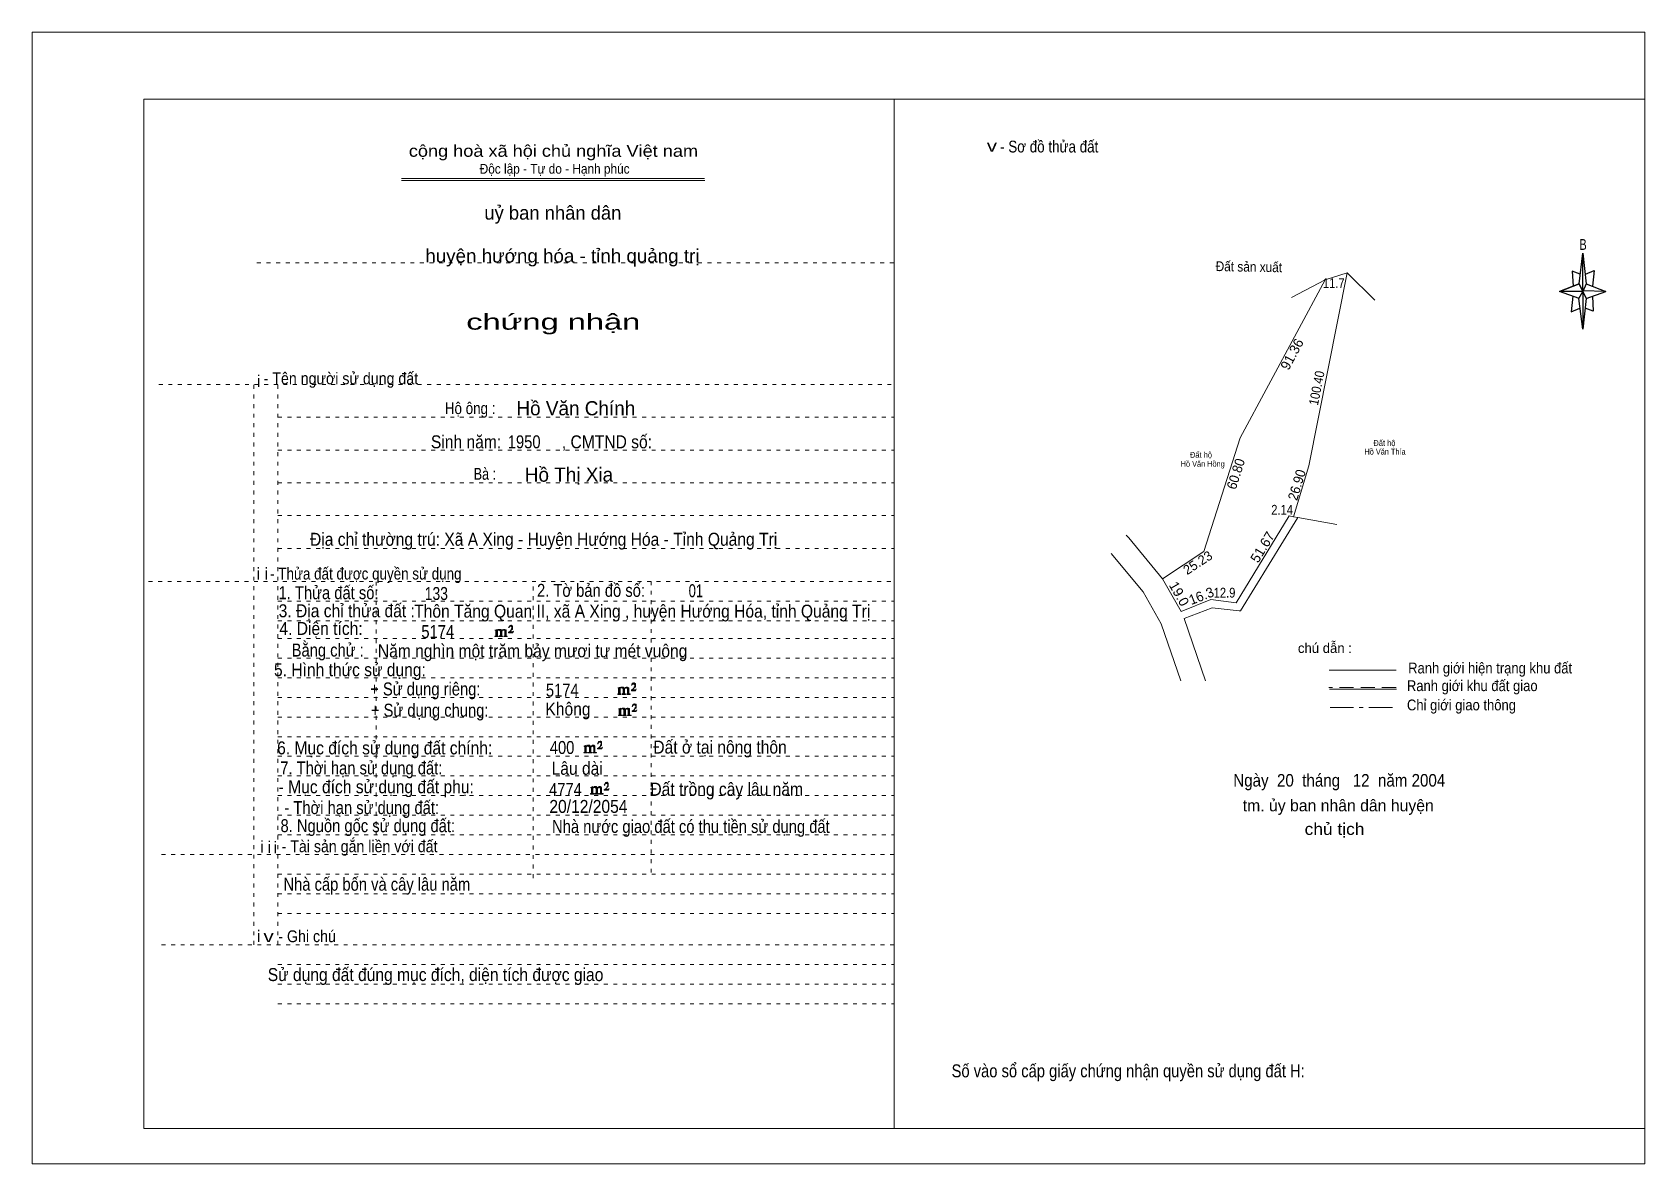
# Model space of a CAD drawing. Header units: centimetres. Extents: x -0.5 to 40.6, y -0.5 to 28.3.
import ezdxf
from ezdxf.enums import TextEntityAlignment as Align

# ---------------------------------------------------------------- set-up
doc = ezdxf.new("R2010")
doc.units = ezdxf.units.CM
doc.header["$LTSCALE"] = 0.12
for name, pattern in [('DOT_DASHED', [7.7, 5, -1.2, 0.3, -1.2]), ('DOTTED', [1.5, 0.3, -1.2]), ('MEDIUM_DASHED', [4.5, 3, -1.5])]:
    doc.linetypes.add(name, pattern=pattern)
for name, color, linetype, lineweight in [('1', 7, 'DOTTED', 13), ('22', 7, 'Continuous', 13), ('50', 7, 'Continuous', 13)]:
    doc.layers.add(name, color=color, linetype=linetype, lineweight=lineweight)

msp = doc.modelspace()

# ---------------------------------------------------------------- hatches: boundary and pattern name
at = {"layer": '50'}
for points in [[(11.74, 12.97), (11.77, 13.02), (11.77, 13.02), (11.76, 13), (11.74, 13), (11.73, 13), (11.68, 13), (11.71, 13.04), (11.72, 13.05), (11.74, 13.06), (11.74, 13.08), (11.74, 13.1), (11.74, 13.12), (11.74, 13.13), (11.74, 13.15), (11.73, 13.16), (11.72, 13.16), (11.71, 13.17), (11.7, 13.17), (11.68, 13.16), (11.68, 13.16), (11.67, 13.15), (11.66, 13.13), (11.64, 13.11), (11.66, 13.11), (11.66, 13.13), (11.67, 13.13), (11.68, 13.14), (11.7, 13.14), (11.71, 13.14), (11.72, 13.13), (11.73, 13.13), (11.73, 13.1), (11.73, 13.08), (11.71, 13.06), (11.71, 13.04), (11.7, 13.03), (11.64, 12.98), (11.64, 12.97)], [(11.32, 12.91), (11.32, 12.9), (11.32, 12.89), (11.3, 12.89), (11.29, 12.89), (11.29, 12.88), (11.38, 12.88), (11.38, 12.89), (11.37, 12.89), (11.36, 12.89), (11.36, 12.9), (11.36, 12.91), (11.36, 13.02), (11.36, 13.03), (11.37, 13.04), (11.39, 13.04), (11.4, 13.04), (11.41, 13.04), (11.42, 13.03), (11.44, 13), (11.44, 12.91), (11.42, 12.9), (11.42, 12.89), (11.41, 12.89), (11.4, 12.89), (11.4, 12.88), (11.49, 12.88), (11.49, 12.89), (11.48, 12.89), (11.47, 12.89), (11.47, 12.9), (11.47, 12.91), (11.47, 13.02), (11.49, 13.04), (11.5, 13.04), (11.51, 13.04), (11.54, 13.04), (11.54, 13.03), (11.55, 13.02), (11.55, 13), (11.55, 12.91), (11.55, 12.9), (11.54, 12.89), (11.54, 12.89), (11.52, 12.89), (11.52, 12.88), (11.61, 12.88), (11.61, 12.89), (11.6, 12.89), (11.59, 12.89), (11.58, 12.9), (11.58, 12.91), (11.58, 12.98), (11.58, 13.03), (11.58, 13.04), (11.57, 13.05), (11.55, 13.06), (11.52, 13.06), (11.51, 13.06), (11.49, 13.05), (11.46, 13.03), (11.46, 13.04), (11.45, 13.06), (11.44, 13.06), (11.42, 13.06), (11.4, 13.06), (11.39, 13.06), (11.37, 13.04), (11.36, 13.04), (11.36, 13.03), (11.36, 13.03), (11.36, 13.04), (11.36, 13.06), (11.29, 13.04), (11.29, 13.04), (11.3, 13.04), (11.32, 13.03), (11.32, 13.02), (11.32, 13.01)], [(14.44, 11.44), (14.44, 11.43), (14.44, 11.42), (14.43, 11.42), (14.42, 11.42), (14.42, 11.4), (14.5, 11.4), (14.5, 11.42), (14.49, 11.42), (14.48, 11.42), (14.48, 11.43), (14.48, 11.44), (14.48, 11.55), (14.48, 11.56), (14.49, 11.57), (14.52, 11.57), (14.53, 11.57), (14.54, 11.57), (14.55, 11.56), (14.56, 11.52), (14.56, 11.44), (14.55, 11.43), (14.55, 11.42), (14.54, 11.42), (14.53, 11.42), (14.53, 11.4), (14.62, 11.4), (14.62, 11.42), (14.6, 11.42), (14.59, 11.42), (14.59, 11.43), (14.59, 11.44), (14.59, 11.55), (14.62, 11.57), (14.63, 11.57), (14.64, 11.57), (14.66, 11.57), (14.66, 11.56), (14.67, 11.55), (14.67, 11.52), (14.67, 11.44), (14.67, 11.43), (14.66, 11.42), (14.66, 11.42), (14.65, 11.42), (14.65, 11.4), (14.74, 11.4), (14.74, 11.42), (14.72, 11.42), (14.71, 11.42), (14.7, 11.43), (14.7, 11.44), (14.7, 11.51), (14.7, 11.56), (14.7, 11.57), (14.69, 11.58), (14.67, 11.59), (14.65, 11.59), (14.64, 11.59), (14.62, 11.58), (14.58, 11.56), (14.58, 11.57), (14.57, 11.59), (14.56, 11.59), (14.55, 11.59), (14.53, 11.59), (14.52, 11.59), (14.49, 11.57), (14.48, 11.57), (14.48, 11.56), (14.48, 11.56), (14.48, 11.57), (14.48, 11.59), (14.42, 11.57), (14.42, 11.57), (14.43, 11.57), (14.44, 11.56), (14.44, 11.55), (14.44, 11.54)], [(14.87, 11.5), (14.89, 11.55), (14.89, 11.55), (14.88, 11.52), (14.87, 11.52), (14.86, 11.52), (14.8, 11.52), (14.84, 11.57), (14.85, 11.58), (14.87, 11.59), (14.87, 11.61), (14.87, 11.62), (14.87, 11.65), (14.87, 11.66), (14.87, 11.68), (14.86, 11.69), (14.85, 11.69), (14.84, 11.7), (14.82, 11.7), (14.8, 11.69), (14.8, 11.69), (14.79, 11.68), (14.78, 11.66), (14.77, 11.64), (14.78, 11.64), (14.78, 11.66), (14.79, 11.66), (14.8, 11.67), (14.82, 11.67), (14.84, 11.67), (14.85, 11.66), (14.86, 11.66), (14.86, 11.62), (14.86, 11.61), (14.84, 11.59), (14.84, 11.57), (14.82, 11.56), (14.77, 11.51), (14.77, 11.5)], [(14.89, 10.97), (14.91, 11.01), (14.91, 11.01), (14.9, 10.99), (14.89, 10.99), (14.88, 10.99), (14.82, 10.99), (14.86, 11.04), (14.87, 11.05), (14.89, 11.06), (14.89, 11.08), (14.89, 11.09), (14.89, 11.11), (14.89, 11.12), (14.89, 11.15), (14.88, 11.16), (14.87, 11.16), (14.86, 11.17), (14.85, 11.17), (14.82, 11.16), (14.82, 11.16), (14.81, 11.15), (14.8, 11.12), (14.79, 11.1), (14.8, 11.1), (14.8, 11.12), (14.81, 11.12), (14.82, 11.14), (14.85, 11.14), (14.86, 11.14), (14.87, 11.12), (14.88, 11.12), (14.88, 11.09), (14.88, 11.08), (14.86, 11.06), (14.86, 11.04), (14.85, 11.02), (14.79, 10.98), (14.79, 10.97)], [(14.46, 10.9), (14.46, 10.89), (14.46, 10.88), (14.45, 10.88), (14.44, 10.88), (14.44, 10.87), (14.53, 10.87), (14.53, 10.88), (14.52, 10.88), (14.5, 10.88), (14.5, 10.89), (14.5, 10.9), (14.5, 11.01), (14.5, 11.02), (14.52, 11.04), (14.54, 11.04), (14.55, 11.04), (14.56, 11.04), (14.57, 11.02), (14.58, 10.99), (14.58, 10.9), (14.57, 10.89), (14.57, 10.88), (14.56, 10.88), (14.55, 10.88), (14.55, 10.87), (14.64, 10.87), (14.64, 10.88), (14.63, 10.88), (14.62, 10.88), (14.62, 10.89), (14.62, 10.9), (14.62, 11.01), (14.64, 11.04), (14.65, 11.04), (14.66, 11.04), (14.68, 11.04), (14.68, 11.02), (14.69, 11.01), (14.69, 10.99), (14.69, 10.9), (14.69, 10.89), (14.68, 10.88), (14.68, 10.88), (14.67, 10.88), (14.67, 10.87), (14.76, 10.87), (14.76, 10.88), (14.75, 10.88), (14.74, 10.88), (14.72, 10.89), (14.72, 10.9), (14.72, 10.98), (14.72, 11.02), (14.72, 11.04), (14.71, 11.05), (14.69, 11.06), (14.67, 11.06), (14.66, 11.06), (14.64, 11.05), (14.6, 11.02), (14.6, 11.04), (14.59, 11.06), (14.58, 11.06), (14.57, 11.06), (14.55, 11.06), (14.54, 11.06), (14.52, 11.04), (14.5, 11.04), (14.5, 11.02), (14.5, 11.02), (14.5, 11.04), (14.5, 11.06), (14.44, 11.04), (14.44, 11.04), (14.45, 11.04), (14.46, 11.02), (14.46, 11.01), (14.46, 11)], [(13.58, 9.95), (13.58, 9.94), (13.58, 9.93), (13.57, 9.93), (13.56, 9.93), (13.56, 9.92), (13.65, 9.92), (13.65, 9.93), (13.64, 9.93), (13.62, 9.93), (13.62, 9.94), (13.62, 9.95), (13.62, 10.06), (13.62, 10.07), (13.64, 10.09), (13.66, 10.09), (13.67, 10.09), (13.68, 10.09), (13.69, 10.07), (13.7, 10.04), (13.7, 9.95), (13.69, 9.94), (13.69, 9.93), (13.68, 9.93), (13.67, 9.93), (13.67, 9.92), (13.76, 9.92), (13.76, 9.93), (13.75, 9.93), (13.74, 9.93), (13.74, 9.94), (13.74, 9.95), (13.74, 10.06), (13.76, 10.09), (13.77, 10.09), (13.78, 10.09), (13.8, 10.09), (13.8, 10.07), (13.81, 10.06), (13.81, 10.04), (13.81, 9.95), (13.81, 9.94), (13.8, 9.93), (13.8, 9.93), (13.79, 9.93), (13.79, 9.92), (13.88, 9.92), (13.88, 9.93), (13.87, 9.93), (13.86, 9.93), (13.84, 9.94), (13.84, 9.95), (13.84, 10.03), (13.84, 10.07), (13.84, 10.09), (13.83, 10.1), (13.81, 10.11), (13.79, 10.11), (13.78, 10.11), (13.76, 10.1), (13.72, 10.07), (13.72, 10.09), (13.71, 10.11), (13.7, 10.11), (13.69, 10.11), (13.67, 10.11), (13.66, 10.11), (13.64, 10.09), (13.62, 10.09), (13.62, 10.07), (13.62, 10.07), (13.62, 10.09), (13.62, 10.11), (13.56, 10.09), (13.56, 10.09), (13.57, 10.09), (13.58, 10.07), (13.58, 10.06), (13.58, 10.05)], [(14.01, 10.02), (14.03, 10.06), (14.03, 10.06), (14.02, 10.04), (14.01, 10.04), (14, 10.04), (13.94, 10.04), (13.98, 10.09), (13.99, 10.1), (14.01, 10.11), (14.01, 10.13), (14.01, 10.14), (14.01, 10.16), (14.01, 10.17), (14.01, 10.2), (14, 10.21), (13.99, 10.21), (13.98, 10.22), (13.97, 10.22), (13.94, 10.21), (13.94, 10.21), (13.93, 10.2), (13.92, 10.17), (13.91, 10.15), (13.92, 10.15), (13.92, 10.17), (13.93, 10.17), (13.94, 10.19), (13.97, 10.19), (13.98, 10.19), (13.99, 10.17), (14, 10.17), (14, 10.14), (14, 10.13), (13.98, 10.11), (13.98, 10.09), (13.97, 10.07), (13.91, 10.03), (13.91, 10.02)], [(13.75, 8.9), (13.75, 8.89), (13.75, 8.88), (13.74, 8.88), (13.73, 8.88), (13.73, 8.87), (13.82, 8.87), (13.82, 8.88), (13.81, 8.88), (13.79, 8.88), (13.79, 8.89), (13.79, 8.9), (13.79, 9.01), (13.79, 9.02), (13.81, 9.04), (13.83, 9.04), (13.84, 9.04), (13.85, 9.04), (13.86, 9.02), (13.87, 8.99), (13.87, 8.9), (13.86, 8.89), (13.86, 8.88), (13.85, 8.88), (13.84, 8.88), (13.84, 8.87), (13.93, 8.87), (13.93, 8.88), (13.92, 8.88), (13.91, 8.88), (13.91, 8.89), (13.91, 8.9), (13.91, 9.01), (13.93, 9.04), (13.94, 9.04), (13.95, 9.04), (13.97, 9.04), (13.97, 9.02), (13.98, 9.01), (13.98, 8.99), (13.98, 8.9), (13.98, 8.89), (13.97, 8.88), (13.97, 8.88), (13.96, 8.88), (13.96, 8.87), (14.05, 8.87), (14.05, 8.88), (14.04, 8.88), (14.03, 8.88), (14.01, 8.89), (14.01, 8.9), (14.01, 8.98), (14.01, 9.02), (14.01, 9.04), (14, 9.05), (13.98, 9.06), (13.96, 9.06), (13.95, 9.06), (13.93, 9.05), (13.89, 9.02), (13.89, 9.04), (13.88, 9.06), (13.87, 9.06), (13.86, 9.06), (13.84, 9.06), (13.83, 9.06), (13.81, 9.04), (13.79, 9.04), (13.79, 9.02), (13.79, 9.02), (13.79, 9.04), (13.79, 9.06), (13.73, 9.04), (13.73, 9.04), (13.74, 9.04), (13.75, 9.02), (13.75, 9.01), (13.75, 9)], [(14.18, 8.97), (14.2, 9.01), (14.2, 9.01), (14.19, 8.99), (14.18, 8.99), (14.17, 8.99), (14.11, 8.99), (14.15, 9.04), (14.16, 9.05), (14.18, 9.06), (14.18, 9.08), (14.18, 9.09), (14.18, 9.11), (14.18, 9.12), (14.18, 9.15), (14.17, 9.16), (14.16, 9.16), (14.15, 9.17), (14.14, 9.17), (14.11, 9.16), (14.11, 9.16), (14.1, 9.15), (14.09, 9.12), (14.08, 9.1), (14.09, 9.1), (14.09, 9.12), (14.1, 9.12), (14.11, 9.14), (14.14, 9.14), (14.15, 9.14), (14.16, 9.12), (14.17, 9.12), (14.17, 9.09), (14.17, 9.08), (14.15, 9.06), (14.15, 9.04), (14.14, 9.02), (14.08, 8.98), (14.08, 8.97)]]:
    msp.add_hatch(color=256, dxfattribs=at).paths.add_polyline_path(points)

# ---------------------------------------------------------------- linework, layer by layer
at = {"layer": '1', "linetype": 'Continuous'}
for p, q in [((2.36, 0.36), (2.36, 26.56)), ((2.36, 26.56), (40.56, 26.56)), ((21.46, 0.36), (21.46, 26.56)), ((40.56, 0.36), (40.56, 26.56)), ((8.92, 24.54), (16.63, 24.54)), ((8.92, 24.49), (16.64, 24.49)), ((2.36, 0.36), (40.56, 0.36))]:
    msp.add_line(p, q, dxfattribs=at)
at = {"layer": '1'}
for p, q in [((5.24, 22.39), (21.46, 22.39)), ((2.74, 19.29), (21.46, 19.29)), ((5.16, 5.03), (5.16, 19.29)), ((5.77, 5.03), (5.77, 19.29)), ((5.77, 18.46), (21.46, 18.46)), ((5.77, 17.62), (21.46, 17.62)), ((5.77, 16.79), (21.46, 16.79)), ((5.77, 15.96), (21.46, 15.96)), ((5.77, 15.12), (21.46, 15.12)), ((2.48, 14.28), (21.46, 14.28)), ((8.27, 7.83), (8.27, 14.28)), ((12.27, 6.73), (12.27, 14.28)), ((15.27, 6.87), (15.27, 14.28)), ((5.77, 13.78), (21.46, 13.78)), ((5.77, 13.28), (21.46, 13.28)), ((5.77, 12.83), (21.46, 12.83)), ((5.77, 12.33), (21.46, 12.33)), ((5.77, 11.83), (21.46, 11.83)), ((5.77, 11.33), (21.46, 11.33)), ((5.77, 10.83), (21.46, 10.83)), ((5.77, 10.33), (21.46, 10.33)), ((5.77, 9.83), (21.46, 9.83)), ((5.77, 9.33), (21.46, 9.33)), ((5.77, 8.83), (21.46, 8.83)), ((5.77, 8.33), (21.46, 8.33)), ((5.77, 7.83), (21.46, 7.83)), ((2.81, 7.33), (21.46, 7.33)), ((5.77, 6.83), (21.46, 6.83)), ((5.77, 6.33), (21.46, 6.33)), ((5.77, 5.83), (21.46, 5.83)), ((2.81, 5.03), (21.46, 5.03)), ((5.77, 4.53), (21.46, 4.53)), ((5.77, 4.03), (21.46, 4.03)), ((5.77, 3.53), (21.46, 3.53))]:
    msp.add_line(p, q, dxfattribs=at)
at = {"layer": '1', "linetype": 'Continuous'}
msp.add_lwpolyline([(-0.48, -0.54), (40.56, -0.54), (40.56, 28.26), (-0.48, 28.26)], close=True, dxfattribs=at)
at = {"layer": '22'}
for p, q in [((31.57, 21.51), (32.43, 21.96)), ((32.43, 21.96), (32.99, 22.14)), ((32.99, 22.14), (33.69, 21.44))]:
    msp.add_line(p, q, dxfattribs=at)
msp.add_lwpolyline([(32.43, 21.96), (32.99, 22.14), (32.01, 17.22), (31.62, 15.93), (31.51, 15.95), (30.16, 13.74), (29.52, 13.82), (28.76, 13.52), (28.29, 14.35), (29.34, 15.04), (30.26, 17.94)], close=True, dxfattribs=at)
for points in [[(28.29, 14.35), (29.34, 15.04), (30.26, 17.94), (32.43, 21.96)], [(31.62, 15.93), (32.01, 17.22), (32.99, 22.14)], [(28.29, 14.35), (28.76, 13.52), (29.52, 13.82), (30.16, 13.74), (31.51, 15.95), (31.62, 15.93)], [(30.24, 13.53), (30.27, 13.53), (31.73, 15.91)], [(32.72, 15.73), (31.73, 15.91), (31.62, 15.93)], [(27.36, 15.46), (27.43, 15.39), (28.29, 14.35)], [(26.98, 14.99), (27.79, 14.02), (28.25, 13.2), (28.75, 11.75)], [(30.24, 13.53), (29.55, 13.61), (28.84, 13.34), (29.38, 11.75)]]:
    msp.add_lwpolyline(points, dxfattribs=at)
at = {"layer": '50', "lineweight": 25}
for p, q in [((38.89, 21.86), (38.98, 22.64)), ((39.07, 21.86), (39.57, 21.66)), ((38.89, 21.48), (38.39, 21.66)), ((39.07, 21.48), (38.98, 20.7)), ((39.23, 21.54), (39.25, 21.16)), ((39.25, 21.16), (39.04, 21.24))]:
    msp.add_line(p, q, dxfattribs=at)
at = {"layer": '50'}
for p, q in [((34.23, 12.02), (32.53, 12.02)), ((34.24, 11.54), (32.54, 11.54))]:
    msp.add_line(p, q, dxfattribs=at)
at = {"layer": '50', "linetype": 'MEDIUM_DASHED'}
msp.add_line((34.23, 11.58), (32.52, 11.58), dxfattribs=at)
at = {"layer": '50', "linetype": 'DOT_DASHED'}
msp.add_line((32.55, 11.07), (34.26, 11.07), dxfattribs=at)
at = {"layer": '50', "lineweight": 25}
for points in [[(38.98, 22.64), (39.07, 21.86), (38.98, 21.66)], [(38.98, 21.66), (38.39, 21.66), (38.89, 21.86), (39.07, 21.48), (39.57, 21.66), (38.98, 21.68)], [(38.98, 21.66), (38.98, 20.7), (38.88, 21.48)]]:
    msp.add_lwpolyline(points, close=True, dxfattribs=at)
for points in [[(38.92, 22.1), (38.71, 22.18), (38.74, 21.8)], [(39.05, 22.1), (39.27, 22.2), (39.23, 21.8)], [(38.98, 21.66), (38.89, 21.86), (38.39, 21.66)], [(38.73, 21.54), (38.69, 21.14), (38.91, 21.24)], [(38.98, 21.66), (39.07, 21.48), (39.57, 21.66)]]:
    msp.add_lwpolyline(points, dxfattribs=at)
at = {"layer": '50'}
for points in [[(11.74, 12.97), (11.77, 13.02), (11.77, 13.02), (11.76, 13), (11.74, 13), (11.73, 13), (11.68, 13), (11.71, 13.04), (11.72, 13.05), (11.74, 13.06), (11.74, 13.08), (11.74, 13.1), (11.74, 13.12), (11.74, 13.13), (11.74, 13.15), (11.73, 13.16), (11.72, 13.16), (11.71, 13.17), (11.7, 13.17), (11.68, 13.16), (11.68, 13.16), (11.67, 13.15), (11.66, 13.13), (11.64, 13.11), (11.66, 13.11), (11.66, 13.13), (11.67, 13.13), (11.68, 13.14), (11.7, 13.14), (11.71, 13.14), (11.72, 13.13), (11.73, 13.13), (11.73, 13.1), (11.73, 13.08), (11.71, 13.06), (11.71, 13.04), (11.7, 13.03), (11.64, 12.98), (11.64, 12.97)], [(11.32, 12.91), (11.32, 12.9), (11.32, 12.89), (11.3, 12.89), (11.29, 12.89), (11.29, 12.88), (11.38, 12.88), (11.38, 12.89), (11.37, 12.89), (11.36, 12.89), (11.36, 12.9), (11.36, 12.91), (11.36, 13.02), (11.36, 13.03), (11.37, 13.04), (11.39, 13.04), (11.4, 13.04), (11.41, 13.04), (11.42, 13.03), (11.44, 13), (11.44, 12.91), (11.42, 12.9), (11.42, 12.89), (11.41, 12.89), (11.4, 12.89), (11.4, 12.88), (11.49, 12.88), (11.49, 12.89), (11.48, 12.89), (11.47, 12.89), (11.47, 12.9), (11.47, 12.91), (11.47, 13.02), (11.49, 13.04), (11.5, 13.04), (11.51, 13.04), (11.54, 13.04), (11.54, 13.03), (11.55, 13.02), (11.55, 13), (11.55, 12.91), (11.55, 12.9), (11.54, 12.89), (11.54, 12.89), (11.52, 12.89), (11.52, 12.88), (11.61, 12.88), (11.61, 12.89), (11.6, 12.89), (11.59, 12.89), (11.58, 12.9), (11.58, 12.91), (11.58, 12.98), (11.58, 13.03), (11.58, 13.04), (11.57, 13.05), (11.55, 13.06), (11.52, 13.06), (11.51, 13.06), (11.49, 13.05), (11.46, 13.03), (11.46, 13.04), (11.45, 13.06), (11.44, 13.06), (11.42, 13.06), (11.4, 13.06), (11.39, 13.06), (11.37, 13.04), (11.36, 13.04), (11.36, 13.03), (11.36, 13.03), (11.36, 13.04), (11.36, 13.06), (11.29, 13.04), (11.29, 13.04), (11.3, 13.04), (11.32, 13.03), (11.32, 13.02), (11.32, 13.01)], [(14.44, 11.44), (14.44, 11.43), (14.44, 11.42), (14.43, 11.42), (14.42, 11.42), (14.42, 11.4), (14.5, 11.4), (14.5, 11.42), (14.49, 11.42), (14.48, 11.42), (14.48, 11.43), (14.48, 11.44), (14.48, 11.55), (14.48, 11.56), (14.49, 11.57), (14.52, 11.57), (14.53, 11.57), (14.54, 11.57), (14.55, 11.56), (14.56, 11.52), (14.56, 11.44), (14.55, 11.43), (14.55, 11.42), (14.54, 11.42), (14.53, 11.42), (14.53, 11.4), (14.62, 11.4), (14.62, 11.42), (14.6, 11.42), (14.59, 11.42), (14.59, 11.43), (14.59, 11.44), (14.59, 11.55), (14.62, 11.57), (14.63, 11.57), (14.64, 11.57), (14.66, 11.57), (14.66, 11.56), (14.67, 11.55), (14.67, 11.52), (14.67, 11.44), (14.67, 11.43), (14.66, 11.42), (14.66, 11.42), (14.65, 11.42), (14.65, 11.4), (14.74, 11.4), (14.74, 11.42), (14.72, 11.42), (14.71, 11.42), (14.7, 11.43), (14.7, 11.44), (14.7, 11.51), (14.7, 11.56), (14.7, 11.57), (14.69, 11.58), (14.67, 11.59), (14.65, 11.59), (14.64, 11.59), (14.62, 11.58), (14.58, 11.56), (14.58, 11.57), (14.57, 11.59), (14.56, 11.59), (14.55, 11.59), (14.53, 11.59), (14.52, 11.59), (14.49, 11.57), (14.48, 11.57), (14.48, 11.56), (14.48, 11.56), (14.48, 11.57), (14.48, 11.59), (14.42, 11.57), (14.42, 11.57), (14.43, 11.57), (14.44, 11.56), (14.44, 11.55), (14.44, 11.54)], [(14.87, 11.5), (14.89, 11.55), (14.89, 11.55), (14.88, 11.52), (14.87, 11.52), (14.86, 11.52), (14.8, 11.52), (14.84, 11.57), (14.85, 11.58), (14.87, 11.59), (14.87, 11.61), (14.87, 11.62), (14.87, 11.65), (14.87, 11.66), (14.87, 11.68), (14.86, 11.69), (14.85, 11.69), (14.84, 11.7), (14.82, 11.7), (14.8, 11.69), (14.8, 11.69), (14.79, 11.68), (14.78, 11.66), (14.77, 11.64), (14.78, 11.64), (14.78, 11.66), (14.79, 11.66), (14.8, 11.67), (14.82, 11.67), (14.84, 11.67), (14.85, 11.66), (14.86, 11.66), (14.86, 11.62), (14.86, 11.61), (14.84, 11.59), (14.84, 11.57), (14.82, 11.56), (14.77, 11.51), (14.77, 11.5)], [(14.89, 10.97), (14.91, 11.01), (14.91, 11.01), (14.9, 10.99), (14.89, 10.99), (14.88, 10.99), (14.82, 10.99), (14.86, 11.04), (14.87, 11.05), (14.89, 11.06), (14.89, 11.08), (14.89, 11.09), (14.89, 11.11), (14.89, 11.12), (14.89, 11.15), (14.88, 11.16), (14.87, 11.16), (14.86, 11.17), (14.85, 11.17), (14.82, 11.16), (14.82, 11.16), (14.81, 11.15), (14.8, 11.12), (14.79, 11.1), (14.8, 11.1), (14.8, 11.12), (14.81, 11.12), (14.82, 11.14), (14.85, 11.14), (14.86, 11.14), (14.87, 11.12), (14.88, 11.12), (14.88, 11.09), (14.88, 11.08), (14.86, 11.06), (14.86, 11.04), (14.85, 11.02), (14.79, 10.98), (14.79, 10.97)], [(14.46, 10.9), (14.46, 10.89), (14.46, 10.88), (14.45, 10.88), (14.44, 10.88), (14.44, 10.87), (14.53, 10.87), (14.53, 10.88), (14.52, 10.88), (14.5, 10.88), (14.5, 10.89), (14.5, 10.9), (14.5, 11.01), (14.5, 11.02), (14.52, 11.04), (14.54, 11.04), (14.55, 11.04), (14.56, 11.04), (14.57, 11.02), (14.58, 10.99), (14.58, 10.9), (14.57, 10.89), (14.57, 10.88), (14.56, 10.88), (14.55, 10.88), (14.55, 10.87), (14.64, 10.87), (14.64, 10.88), (14.63, 10.88), (14.62, 10.88), (14.62, 10.89), (14.62, 10.9), (14.62, 11.01), (14.64, 11.04), (14.65, 11.04), (14.66, 11.04), (14.68, 11.04), (14.68, 11.02), (14.69, 11.01), (14.69, 10.99), (14.69, 10.9), (14.69, 10.89), (14.68, 10.88), (14.68, 10.88), (14.67, 10.88), (14.67, 10.87), (14.76, 10.87), (14.76, 10.88), (14.75, 10.88), (14.74, 10.88), (14.72, 10.89), (14.72, 10.9), (14.72, 10.98), (14.72, 11.02), (14.72, 11.04), (14.71, 11.05), (14.69, 11.06), (14.67, 11.06), (14.66, 11.06), (14.64, 11.05), (14.6, 11.02), (14.6, 11.04), (14.59, 11.06), (14.58, 11.06), (14.57, 11.06), (14.55, 11.06), (14.54, 11.06), (14.52, 11.04), (14.5, 11.04), (14.5, 11.02), (14.5, 11.02), (14.5, 11.04), (14.5, 11.06), (14.44, 11.04), (14.44, 11.04), (14.45, 11.04), (14.46, 11.02), (14.46, 11.01), (14.46, 11)], [(13.58, 9.95), (13.58, 9.94), (13.58, 9.93), (13.57, 9.93), (13.56, 9.93), (13.56, 9.92), (13.65, 9.92), (13.65, 9.93), (13.64, 9.93), (13.62, 9.93), (13.62, 9.94), (13.62, 9.95), (13.62, 10.06), (13.62, 10.07), (13.64, 10.09), (13.66, 10.09), (13.67, 10.09), (13.68, 10.09), (13.69, 10.07), (13.7, 10.04), (13.7, 9.95), (13.69, 9.94), (13.69, 9.93), (13.68, 9.93), (13.67, 9.93), (13.67, 9.92), (13.76, 9.92), (13.76, 9.93), (13.75, 9.93), (13.74, 9.93), (13.74, 9.94), (13.74, 9.95), (13.74, 10.06), (13.76, 10.09), (13.77, 10.09), (13.78, 10.09), (13.8, 10.09), (13.8, 10.07), (13.81, 10.06), (13.81, 10.04), (13.81, 9.95), (13.81, 9.94), (13.8, 9.93), (13.8, 9.93), (13.79, 9.93), (13.79, 9.92), (13.88, 9.92), (13.88, 9.93), (13.87, 9.93), (13.86, 9.93), (13.84, 9.94), (13.84, 9.95), (13.84, 10.03), (13.84, 10.07), (13.84, 10.09), (13.83, 10.1), (13.81, 10.11), (13.79, 10.11), (13.78, 10.11), (13.76, 10.1), (13.72, 10.07), (13.72, 10.09), (13.71, 10.11), (13.7, 10.11), (13.69, 10.11), (13.67, 10.11), (13.66, 10.11), (13.64, 10.09), (13.62, 10.09), (13.62, 10.07), (13.62, 10.07), (13.62, 10.09), (13.62, 10.11), (13.56, 10.09), (13.56, 10.09), (13.57, 10.09), (13.58, 10.07), (13.58, 10.06), (13.58, 10.05)], [(14.01, 10.02), (14.03, 10.06), (14.03, 10.06), (14.02, 10.04), (14.01, 10.04), (14, 10.04), (13.94, 10.04), (13.98, 10.09), (13.99, 10.1), (14.01, 10.11), (14.01, 10.13), (14.01, 10.14), (14.01, 10.16), (14.01, 10.17), (14.01, 10.2), (14, 10.21), (13.99, 10.21), (13.98, 10.22), (13.97, 10.22), (13.94, 10.21), (13.94, 10.21), (13.93, 10.2), (13.92, 10.17), (13.91, 10.15), (13.92, 10.15), (13.92, 10.17), (13.93, 10.17), (13.94, 10.19), (13.97, 10.19), (13.98, 10.19), (13.99, 10.17), (14, 10.17), (14, 10.14), (14, 10.13), (13.98, 10.11), (13.98, 10.09), (13.97, 10.07), (13.91, 10.03), (13.91, 10.02)], [(13.75, 8.9), (13.75, 8.89), (13.75, 8.88), (13.74, 8.88), (13.73, 8.88), (13.73, 8.87), (13.82, 8.87), (13.82, 8.88), (13.81, 8.88), (13.79, 8.88), (13.79, 8.89), (13.79, 8.9), (13.79, 9.01), (13.79, 9.02), (13.81, 9.04), (13.83, 9.04), (13.84, 9.04), (13.85, 9.04), (13.86, 9.02), (13.87, 8.99), (13.87, 8.9), (13.86, 8.89), (13.86, 8.88), (13.85, 8.88), (13.84, 8.88), (13.84, 8.87), (13.93, 8.87), (13.93, 8.88), (13.92, 8.88), (13.91, 8.88), (13.91, 8.89), (13.91, 8.9), (13.91, 9.01), (13.93, 9.04), (13.94, 9.04), (13.95, 9.04), (13.97, 9.04), (13.97, 9.02), (13.98, 9.01), (13.98, 8.99), (13.98, 8.9), (13.98, 8.89), (13.97, 8.88), (13.97, 8.88), (13.96, 8.88), (13.96, 8.87), (14.05, 8.87), (14.05, 8.88), (14.04, 8.88), (14.03, 8.88), (14.01, 8.89), (14.01, 8.9), (14.01, 8.98), (14.01, 9.02), (14.01, 9.04), (14, 9.05), (13.98, 9.06), (13.96, 9.06), (13.95, 9.06), (13.93, 9.05), (13.89, 9.02), (13.89, 9.04), (13.88, 9.06), (13.87, 9.06), (13.86, 9.06), (13.84, 9.06), (13.83, 9.06), (13.81, 9.04), (13.79, 9.04), (13.79, 9.02), (13.79, 9.02), (13.79, 9.04), (13.79, 9.06), (13.73, 9.04), (13.73, 9.04), (13.74, 9.04), (13.75, 9.02), (13.75, 9.01), (13.75, 9)], [(14.18, 8.97), (14.2, 9.01), (14.2, 9.01), (14.19, 8.99), (14.18, 8.99), (14.17, 8.99), (14.11, 8.99), (14.15, 9.04), (14.16, 9.05), (14.18, 9.06), (14.18, 9.08), (14.18, 9.09), (14.18, 9.11), (14.18, 9.12), (14.18, 9.15), (14.17, 9.16), (14.16, 9.16), (14.15, 9.17), (14.14, 9.17), (14.11, 9.16), (14.11, 9.16), (14.1, 9.15), (14.09, 9.12), (14.08, 9.1), (14.09, 9.1), (14.09, 9.12), (14.1, 9.12), (14.11, 9.14), (14.14, 9.14), (14.15, 9.14), (14.16, 9.12), (14.17, 9.12), (14.17, 9.09), (14.17, 9.08), (14.15, 9.06), (14.15, 9.04), (14.14, 9.02), (14.08, 8.98), (14.08, 8.97)]]:
    msp.add_lwpolyline(points, close=True, dxfattribs=at)

# ---------------------------------------------------------------- texts
at = {"layer": '1'}
for s, height, width, p in [('v', 0.3, 1.3, (23.945, 25.22)), ('- Sơ đồ thửa đất ', 0.3, 0.85, (25.45, 25.2)), ('cộng hoà xã hội chủ nghĩa Việt nam', 0.3, 1.15, (12.785, 25.09)), ('Độc lập - Tự do - Hạnh phúc', 0.25, 0.9, (12.815, 24.66)), ('chứng nhận', 0.4, 1.55, (12.78, 20.69)), ('- Tên người sử dụng đất', 0.3, 0.9, (7.375, 19.3)), ('- Thửa đất được quyền sử dụng', 0.3, 0.85, (8.01, 14.33)), ('- Tài sản gắn liền với đất ', 0.3, 0.9, (7.9, 7.39)), ('- Ghi chú', 0.3, 0.9, (6.515, 5.1)), ('v', 0.3, 1.3, (5.535, 5.1))]:
    msp.add_text(s, height=height, dxfattribs=dict(at, width=width)).set_placement(p, align=Align.CENTER)
for s, height, p in [('uỷ ban nhân dân', 0.35, (12.77, 23.49)), ('i', 0.3, (5.285, 19.23)), ('i', 0.3, (5.275, 14.33)), ('i', 0.3, (5.475, 14.33)), ('i', 0.3, (5.365, 7.38)), ('i', 0.3, (5.555, 7.37)), ('i', 0.3, (5.705, 7.36)), ('i', 0.3, (5.285, 5.1))]:
    msp.add_text(s, height=height, dxfattribs=at).set_placement(p, align=Align.CENTER)
at = {"layer": '22'}
for s, height, rotation, width, p in [('Đất sản xuất', 0.25, 359.036, 0.9, (30.483, 22.166)), ('Hồ Văn Thía', 0.1499, 0.036, 0.9, (33.95, 17.51)), ('Đất hộ', 0.1499, 0.036, 0.95, (33.935, 17.73)), ('Hồ Văn Hồng', 0.1499, 0.036, 0.9, (29.31, 17.2)), ('Đất hộ', 0.15, 0.036, 0.95, (29.265, 17.43))]:
    msp.add_text(s, height=height, rotation=rotation, dxfattribs=dict(at, width=width)).set_placement(p, align=Align.CENTER)
at = {"layer": '50'}
for s, height, width, p in [('B', 0.276, 0.75, (38.99, 22.72)), ('  huyện hướng hóa - tỉnh quảng trị', 0.34, 1.05, (12.88, 22.4)), ('11.7', 0.25, 0.85, (32.645, 21.75)), ('Hộ ông :', 0.3, 0.85, (10.665, 18.54)), ('Sinh năm:              , CMTND số: ', 0.33, 0.9, (12.535, 17.67)), ('1950', 0.33, 0.85, (12.04, 17.67)), ('Bà :', 0.3, 0.8, (11.04, 16.87)), ('2.14', 0.25, 0.85, (31.33, 15.98)), ('Địa chỉ thường trú: Xã A Xing - Huyện Hướng Hóa - Tỉnh Quảng Trị', 0.33, 0.9, (12.535, 15.19)), ('1. Thửa đất số:  ', 0.33, 0.85, (7.165, 13.83)), ('133', 0.33, 0.8, (9.805, 13.81)), ('2. Tờ bản đồ số:  ', 0.33, 0.85, (13.845, 13.89)), ('01', 0.33, 0.75, (16.41, 13.88)), ('12.9', 0.25, 0.85, (29.865, 13.87)), ('3. Địa chỉ thửa đất : ', 0.33, 0.9, (7.58, 13.37)), ('Thôn Tăng Quan II, xã A Xing , huyện Hướng Hóa, tỉnh Quảng Trị', 0.33, 0.9, (15.045, 13.36)), ('4. Diện tích: ', 0.33, 0.9, (6.925, 12.92)), ('5174', 0.33, 0.85, (9.84, 12.84)), ('Bằng chử :', 0.33, 0.85, (7.04, 12.37)), ('Năm nghìn một trăm bảy mươi tư mét vuông', 0.33, 0.9, (12.255, 12.35)), ('5. Hình thức sử dụng:', 0.33, 0.9, (7.605, 11.87)), ('Ranh giới hiện trạng khu đất', 0.275, 0.9, (36.625, 11.94)), ('+ Sử dụng riêng:', 0.33, 0.85, (9.525, 11.38)), ('5174', 0.33, 0.85, (13.01, 11.35)), ('Ranh giới khu đất giao', 0.275, 0.9, (36.17, 11.49)), ('+ Sử dụng chung:', 0.33, 0.85, (9.635, 10.84)), ('Không', 0.33, 0.9, (13.155, 10.87)), ('Chỉ giới giao thông', 0.275, 0.9, (35.895, 11)), ('Đất ở tại nông thôn', 0.33, 0.9, (17.025, 9.9)), ('6. Mục đích sử dụng đất chính:', 0.33, 0.9, (8.49, 9.88)), ('400', 0.33, 0.85, (13.005, 9.89)), ('7. Thời hạn sử dụng đất:', 0.33, 0.85, (7.895, 9.37)), ('Lâu dài', 0.33, 0.9, (13.39, 9.36)), ('- Mục đích sử dụng đất phụ:', 0.33, 0.9, (8.275, 8.89)), ('4774', 0.33, 0.85, (13.09, 8.82)), ('Đất trồng cây lâu năm', 0.33, 0.9, (17.195, 8.83)), ('Ngày  20  tháng   12  năm 2004', 0.32, 0.9, (32.785, 9.06)), ('- Thời hạn sử dụng đất:', 0.33, 0.85, (7.905, 8.36)), ('20/12/2054', 0.33, 0.9, (13.675, 8.39)), ('8. Nguồn gốc sử dụng đất:', 0.33, 0.85, (8.06, 7.9)), ('Nhà nước giao đất có thu tiền sử dụng đất ', 0.33, 0.85, (16.335, 7.88)), ('chủ tịch', 0.3, 1.1, (32.665, 7.83)), ('Nhà cấp bốn và cây lâu năm', 0.33, 0.85, (8.29, 6.41)), ('Sử dụng đất đúng mục đích, diện tích được giao', 0.33, 0.9, (9.785, 4.11)), ('Số vào sổ cấp giấy chứng nhận quyền sử dụng đất H: ', 0.33, 0.85, (27.465, 1.66))]:
    msp.add_text(s, height=height, dxfattribs=dict(at, width=width)).set_placement(p, align=Align.CENTER)
for s, height, rotation, p in [('91.36', 0.25, 61.687, (31.692, 20.006)), ('51.67', 0.25, 58.43, (30.937, 15.09)), ('25.23', 0.2399, 33.18, (29.249, 14.658)), ('19.0', 0.25, 299.425, (28.601, 13.906)), ('16.3', 0.25, 21.301, (29.32, 13.797))]:
    msp.add_text(s, height=height, rotation=rotation, dxfattribs=at).set_placement(p, align=Align.CENTER)
for s, height, rotation, width, p in [('100.40', 0.24, 78.719, 0.9, (32.328, 19.181)), ('60.80', 0.25, 72.423, 0.95, (30.271, 16.982)), ('26.90', 0.25, 73.303, 0.95, (31.825, 16.704))]:
    msp.add_text(s, height=height, rotation=rotation, dxfattribs=dict(at, width=width)).set_placement(p, align=Align.CENTER)
for s, height, p in [('Hồ Văn Chính', 0.36, (13.355, 18.51)), ('Hồ Thị Xia', 0.36, (13.18, 16.82)), ('chú dẫn :', 0.25, (32.42, 12.46)), ('tm. ủy ban nhân dân huyện ', 0.3, (32.815, 8.43))]:
    msp.add_text(s, height=height, dxfattribs=at).set_placement(p, align=Align.CENTER)

doc.saveas('drawing.dxf')
